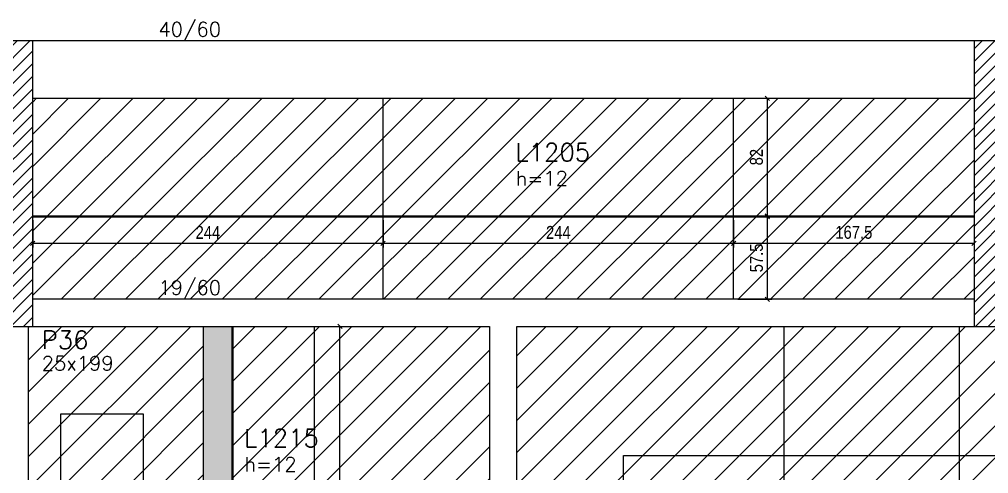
# Model space of a CAD drawing. Extents: x -3557 to 8661, y -614 to 3008.
# Drawn here: x -2554 to -1879, y 1629 to 1945 of the extents above; entities that cross this region are included whole.
import ezdxf

# ---------------------------------------------------------------- set-up
doc = ezdxf.new("R2010")
doc.units = 0
for name, color, linetype in [('COTA', 241, 'Continuous'), ('F-LAJES-DIM', 2, 'Continuous'), ('F-LAJES-NOME', 4, 'Continuous'), ('F-PILARES-DIM', 172, 'Continuous'), ('F-PILARES-HACH', 174, 'Continuous'), ('F-PILARES-NOME', 170, 'Continuous'), ('F-PILARES-S', 170, 'Continuous'), ('F-VIGAS', 3, 'Continuous'), ('F-VIGAS-DIM', 2, 'Continuous'), ('Painéis', 200, 'Continuous')]:
    doc.layers.add(name, color=color, linetype=linetype)
doc.layers.add('Hachura', color=251, linetype='Continuous', lineweight=9)
doc.styles.add('COTA TECNICA-50', font='techl___.ttf', dxfattribs={"height": 9})
doc.styles.add('MCP', font='romans.shx')
doc.dimstyles.new('COTA PAINEL-50', dxfattribs={"dimtxt": 9, "dimasz": 3, "dimexe": 3, "dimexo": 3, "dimgap": 3, "dimtad": 1, "dimdec": 1, "dimzin": 12, "dimdsep": 46, "dimtxsty": 'COTA TECNICA-50', "dimblk1": 'OBLIQUE', "dimblk2": 'OBLIQUE', "dimsah": 1, "dimcen": 0.9, "dimclrd": 4, "dimclre": 4, "dimclrt": 240, "dimadec": 1, "dimazin": 3, "dimtfac": 1, "dimtdec": 1, "dimtmove": 0, "dimatfit": 3, "dimfxl": 1, "dimtolj": 1, "dimtzin": 12, "dimarcsym": 0})
pattern_1 = [(45, (-2007.842, 515.9404), (-4.419417, 4.419417), [])]

# ---------------------------------------------------------------- blocks, each defined once
blk = doc.blocks.new('_Oblique')
at = {"color": 0, "linetype": 'ByBlock', "lineweight": -2}
blk.add_line((-0.5, -0.5), (0.5, 0.5), dxfattribs=at)
blk = doc.blocks.new('*D100')
at = {"layer": 'COTA', "color": 4, "lineweight": -2, "transparency": 16777216}
for p, q in [((-2345.84, 1731.44), (-2327.87, 1731.44)), ((-2330.87, 1487.44), (-2330.87, 1731.44)), ((-2345.84, 1487.44), (-2327.87, 1487.44))]:
    blk.add_line(p, q, dxfattribs=at)
at = {"layer": 'Defpoints', "color": 0, "transparency": 16777216}
for p in [(-2348.84, 1731.44), (-2330.87, 1731.44), (-2348.84, 1487.44)]:
    blk.add_point(p, dxfattribs=at)
at = {"layer": 'COTA', "color": 4, "lineweight": -2, "transparency": 16777216, "xscale": 3, "yscale": 3, "zscale": 3}
for p, rotation in [((-2330.87, 1731.44), 90), ((-2330.87, 1487.44), 270)]:
    blk.add_blockref('_Oblique', p, dxfattribs=dict(at, rotation=rotation))
at = {"layer": 'COTA', "color": 240, "transparency": 16777216, "insert": (-2338.44, 1609.44), "char_height": 9, "attachment_point": 5, "rotation": 90, "style": 'COTA TECNICA-50'}
blk.add_mtext('\\A1;244', dxfattribs=at)
blk = doc.blocks.new('*D326')
at = {"layer": 'COTA', "color": 4, "lineweight": -2, "transparency": 16777216}
for p, q in [((-2544.84, 1805.44), (-2544.84, 1786.4)), ((-2300.84, 1805.44), (-2300.84, 1786.4)), ((-2544.84, 1789.4), (-2300.84, 1789.4))]:
    blk.add_line(p, q, dxfattribs=at)
at = {"layer": 'Defpoints', "color": 0, "transparency": 16777216}
for p in [(-2544.84, 1808.44), (-2300.84, 1808.44), (-2300.84, 1789.4)]:
    blk.add_point(p, dxfattribs=at)
at = {"layer": 'COTA', "color": 4, "lineweight": -2, "transparency": 16777216, "xscale": 3, "yscale": 3, "zscale": 3, "rotation": 180}
blk.add_blockref('_Oblique', (-2544.84, 1789.4), dxfattribs=at)
at = {"layer": 'COTA', "color": 4, "lineweight": -2, "transparency": 16777216, "xscale": 3, "yscale": 3, "zscale": 3}
blk.add_blockref('_Oblique', (-2300.84, 1789.4), dxfattribs=at)
at = {"layer": 'COTA', "color": 240, "transparency": 16777216, "insert": (-2422.84, 1796.96), "char_height": 9, "attachment_point": 5, "style": 'COTA TECNICA-50'}
blk.add_mtext('\\A1;244', dxfattribs=at)
blk = doc.blocks.new('*D327')
at = {"layer": 'COTA', "color": 4, "lineweight": -2, "transparency": 16777216}
for p, q in [((-2300.84, 1805.44), (-2300.84, 1786.4)), ((-2056.84, 1805.44), (-2056.84, 1786.4)), ((-2300.84, 1789.4), (-2056.84, 1789.4))]:
    blk.add_line(p, q, dxfattribs=at)
at = {"layer": 'Defpoints', "color": 0, "transparency": 16777216}
for p in [(-2300.84, 1808.44), (-2056.84, 1808.44), (-2056.84, 1789.4)]:
    blk.add_point(p, dxfattribs=at)
at = {"layer": 'COTA', "color": 4, "lineweight": -2, "transparency": 16777216, "xscale": 3, "yscale": 3, "zscale": 3, "rotation": 180}
blk.add_blockref('_Oblique', (-2300.84, 1789.4), dxfattribs=at)
at = {"layer": 'COTA', "color": 4, "lineweight": -2, "transparency": 16777216, "xscale": 3, "yscale": 3, "zscale": 3}
blk.add_blockref('_Oblique', (-2056.84, 1789.4), dxfattribs=at)
at = {"layer": 'COTA', "color": 240, "transparency": 16777216, "insert": (-2178.84, 1796.96), "char_height": 9, "attachment_point": 5, "style": 'COTA TECNICA-50'}
blk.add_mtext('\\A1;244', dxfattribs=at)
blk = doc.blocks.new('*D328')
at = {"layer": 'COTA', "color": 4, "lineweight": -2, "transparency": 16777216}
for p, q in [((-2056.84, 1805.44), (-2056.84, 1786.4)), ((-1889.34, 1804.94), (-1889.34, 1786.4)), ((-2056.84, 1789.4), (-1889.34, 1789.4))]:
    blk.add_line(p, q, dxfattribs=at)
at = {"layer": 'Defpoints', "color": 0, "transparency": 16777216}
for p in [(-2056.84, 1808.44), (-1889.34, 1807.94), (-1889.34, 1789.4)]:
    blk.add_point(p, dxfattribs=at)
at = {"layer": 'COTA', "color": 4, "lineweight": -2, "transparency": 16777216, "xscale": 3, "yscale": 3, "zscale": 3, "rotation": 180}
blk.add_blockref('_Oblique', (-2056.84, 1789.4), dxfattribs=at)
at = {"layer": 'COTA', "color": 4, "lineweight": -2, "transparency": 16777216, "xscale": 3, "yscale": 3, "zscale": 3}
blk.add_blockref('_Oblique', (-1889.34, 1789.4), dxfattribs=at)
at = {"layer": 'COTA', "color": 240, "transparency": 16777216, "insert": (-1973.09, 1797), "char_height": 9, "attachment_point": 5, "style": 'COTA TECNICA-50'}
blk.add_mtext('\\A1;167.5', dxfattribs=at)
blk = doc.blocks.new('*D329')
at = {"layer": 'COTA', "color": 4, "lineweight": -2, "transparency": 16777216}
for p, q in [((-2053.84, 1807.94), (-2030.28, 1807.94)), ((-2033.28, 1750.44), (-2033.28, 1807.94)), ((-2053.84, 1750.44), (-2030.28, 1750.44))]:
    blk.add_line(p, q, dxfattribs=at)
at = {"layer": 'Defpoints', "color": 0, "transparency": 16777216}
for p in [(-2056.84, 1807.94), (-2033.28, 1807.94), (-2056.84, 1750.44)]:
    blk.add_point(p, dxfattribs=at)
at = {"layer": 'COTA', "color": 4, "lineweight": -2, "transparency": 16777216, "xscale": 3, "yscale": 3, "zscale": 3}
for p, rotation in [((-2033.28, 1807.94), 90), ((-2033.28, 1750.44), 270)]:
    blk.add_blockref('_Oblique', p, dxfattribs=dict(at, rotation=rotation))
at = {"layer": 'COTA', "color": 240, "transparency": 16777216, "insert": (-2040.88, 1779.19), "char_height": 9, "attachment_point": 5, "rotation": 90, "style": 'COTA TECNICA-50'}
blk.add_mtext('\\A1;57.5', dxfattribs=at)
blk = doc.blocks.new('*D330')
at = {"layer": 'COTA', "color": 4, "lineweight": -2, "transparency": 16777216}
for p, q in [((-2053.84, 1890.44), (-2030.28, 1890.44)), ((-2033.28, 1808.44), (-2033.28, 1890.44)), ((-2053.84, 1808.44), (-2030.28, 1808.44))]:
    blk.add_line(p, q, dxfattribs=at)
at = {"layer": 'Defpoints', "color": 0, "transparency": 16777216}
for p in [(-2056.84, 1890.44), (-2033.28, 1890.44), (-2056.84, 1808.44)]:
    blk.add_point(p, dxfattribs=at)
at = {"layer": 'COTA', "color": 4, "lineweight": -2, "transparency": 16777216, "xscale": 3, "yscale": 3, "zscale": 3}
for p, rotation in [((-2033.28, 1890.44), 90), ((-2033.28, 1808.44), 270)]:
    blk.add_blockref('_Oblique', p, dxfattribs=dict(at, rotation=rotation))
at = {"layer": 'COTA', "color": 240, "transparency": 16777216, "insert": (-2040.87, 1849.44), "char_height": 9, "attachment_point": 5, "rotation": 90, "style": 'COTA TECNICA-50'}
blk.add_mtext('\\A1;82', dxfattribs=at)

msp = doc.modelspace()

# ---------------------------------------------------------------- hatches: boundary and pattern name
at = {"layer": 'F-PILARES-HACH', "linetype": 'Continuous'}
h = msp.add_hatch(dxfattribs=at)
h.set_pattern_fill('ANSI31', color=256, scale=50, style=0)
h.set_pattern_definition(pattern_1)
h.paths.add_polyline_path([(-2569.84, 1731.44), (-2544.84, 1731.44), (-2544.84, 1930.44), (-2569.84, 1930.44)], flags=16)
h = msp.add_hatch(dxfattribs=at)
h.set_pattern_fill('ANSI31', color=256, scale=50, style=0)
h.set_pattern_definition(pattern_1)
h.paths.add_polyline_path([(-1889.34, 1731.44), (-1865.34, 1731.44), (-1865.34, 1930.44), (-1889.34, 1930.44)], flags=16)
at = {"layer": 'Hachura', "linetype": 'ByBlock'}
h = msp.add_hatch(dxfattribs=at)
h.set_pattern_fill('ANSI31', color=256, scale=5)
h.set_pattern_definition([(45, (-5980.992, -425.763), (-11.22532, 11.22532), [])])
h.paths.add_polyline_path([(-2544.84, 1890.44), (-2544.84, 1808.44), (-2300.84, 1808.44), (-2300.84, 1890.44)])
h.paths.add_polyline_path([(-2300.84, 1807.94), (-2544.84, 1807.94), (-2544.84, 1750.44), (-2300.84, 1750.44)])
h.paths.add_polyline_path([(-2056.84, 1750.44), (-2056.84, 1807.94), (-2300.84, 1807.94), (-2300.84, 1750.44), (-2217.34, 1750.44)])
h.paths.add_polyline_path([(-2056.84, 1808.44), (-2056.84, 1890.44), (-2300.84, 1890.44), (-2300.84, 1808.44)])
h.paths.add_polyline_path([(-1889.34, 1808.44), (-1889.34, 1890.44), (-2056.84, 1890.44), (-2056.84, 1808.44)])
h.paths.add_polyline_path([(-1889.34, 1750.44), (-1889.34, 1807.94), (-2056.84, 1807.94), (-2056.84, 1750.44)])
h = msp.add_hatch(dxfattribs=at)
h.set_pattern_fill('ANSI31', color=256, scale=5)
h.set_pattern_definition([(45, (-6159.39, -39.917), (-11.22532, 11.22532), [])])
h.paths.add_polyline_path([(-2425.84, 1487.44), (-2425.84, 1731.44), (-2544.84, 1731.44), (-2547.84, 1731.44), (-2547.84, 1487.44)])
h.paths.add_polyline_path([(-2547.84, 1360.44), (-2544.84, 1360.44), (-2544.84, 1243.44), (-2425.84, 1243.44), (-2425.84, 1487.44), (-2547.84, 1487.44)])
h.paths.add_polyline_path([(-2405.34, 1243.44), (-2348.84, 1243.44), (-2348.84, 1487.44), (-2405.34, 1487.44)])
h.paths.add_polyline_path([(-2405.34, 1487.44), (-2348.84, 1487.44), (-2348.84, 1731.44), (-2405.34, 1731.44)])
h.paths.add_polyline_path([(-2348.84, 1487.44), (-2226.84, 1487.44), (-2226.84, 1731.44), (-2348.84, 1731.44)])
h.paths.add_polyline_path([(-2348.84, 1243.44), (-2226.84, 1243.44), (-2226.84, 1399.44), (-2226.84, 1487.44), (-2348.84, 1487.44)])
h = msp.add_hatch(color=256, dxfattribs=at)
h.dxf.hatch_style = 1
h.paths.add_polyline_path([(-2405.84, 1731.44), (-2425.84, 1731.44), (-2425.84, 1487.44), (-2405.84, 1487.44)])
h.paths.add_polyline_path([(-2405.84, 1487.44), (-2425.84, 1487.44), (-2425.84, 1243.44), (-2405.84, 1243.44)])
h = msp.add_hatch(dxfattribs=at)
h.set_pattern_fill('ANSI31', color=256, scale=5)
h.set_pattern_definition([(45, (-5954.732, 6.996), (-11.22532, 11.22532), [])])
h.paths.add_polyline_path([(-1899.84, 1731.44), (-2021.84, 1731.44), (-2021.84, 1609.44), (-1899.84, 1609.44)])
h.paths.add_polyline_path([(-1899.84, 1521.44), (-2021.84, 1521.44), (-2021.84, 1399.44), (-1899.84, 1399.44)])
h.paths.add_polyline_path([(-1899.84, 1521.44), (-1899.84, 1399.44), (-1803.84, 1399.44), (-1655.84, 1399.44), (-1655.84, 1521.44)])
h.paths.add_polyline_path([(-1655.84, 1609.44), (-1655.84, 1731.44), (-1742.34, 1731.44), (-1865.34, 1731.44), (-1889.34, 1731.44), (-1899.84, 1731.44), (-1899.84, 1609.44)])
h.paths.add_polyline_path([(-1411.84, 1609.44), (-1411.84, 1731.44), (-1417.84, 1731.44), (-1655.84, 1731.44), (-1655.84, 1609.44)])
h.paths.add_polyline_path([(-1411.84, 1399.44), (-1411.84, 1521.44), (-1655.84, 1521.44), (-1655.84, 1399.44)])
h.paths.add_polyline_path([(-2207.84, 1521.44), (-2207.84, 1399.44), (-2041.84, 1399.44), (-2021.84, 1399.44), (-2021.84, 1521.44)])
h.paths.add_polyline_path([(-2021.84, 1609.44), (-2021.84, 1731.44), (-2207.84, 1731.44), (-2207.84, 1609.44)])

# ---------------------------------------------------------------- linework, layer by layer
at = {"layer": 'COTA'}
for points in [[(-2525.33, 1670.58), (-2468.01, 1670.58), (-2468.01, 1567.08), (-2525.33, 1567.08)], [(-2133.37, 1641.57), (-1548.36, 1641.57), (-1548.36, 1244.1), (-2133.37, 1244.1)]]:
    msp.add_lwpolyline(points, close=True, dxfattribs=at)
at = {"layer": 'F-PILARES-S', "linetype": 'Continuous'}
for points in [[(-2569.84, 1731.44), (-2544.84, 1731.44), (-2544.84, 1930.44), (-2569.84, 1930.44), (-2569.84, 1731.44)], [(-1889.34, 1731.44), (-1865.34, 1731.44), (-1865.34, 1930.44), (-1889.34, 1930.44), (-1889.34, 1731.44)]]:
    msp.add_lwpolyline(points, dxfattribs=at)
at = {"layer": 'F-VIGAS'}
for points in [[(-1889.34, 1930.44), (-2544.84, 1930.44)], [(-2544.84, 1890.44), (-1889.34, 1890.44)], [(-2217.34, 1750.44), (-2544.84, 1750.44)], [(-1889.34, 1750.44), (-2217.34, 1750.44)], [(-2547.84, 1360.44), (-2547.84, 1731.44)], [(-2544.84, 1731.44), (-2226.84, 1731.44)], [(-2226.84, 1731.44), (-2226.84, 1399.44)], [(-2207.84, 1399.44), (-2207.84, 1731.44)], [(-2207.84, 1731.44), (-1889.34, 1731.44)]]:
    msp.add_lwpolyline(points, dxfattribs=at)
at = {"layer": 'Painéis'}
for p, q in [((-2300.84, 1750.44), (-2300.84, 1890.44)), ((-2056.84, 1750.44), (-2056.84, 1890.44))]:
    msp.add_line(p, q, dxfattribs=at)
for points in [[(-2544.84, 1808.44), (-1889.34, 1808.44)], [(-2544.84, 1807.94), (-1889.34, 1807.94)], [(-2425.84, 1243.44), (-2425.84, 1731.44)], [(-2405.84, 1180.44), (-2405.84, 1731.44)], [(-2405.34, 1180.44), (-2405.34, 1731.44)], [(-2348.84, 1731.44), (-2348.84, 1243.44)], [(-2021.84, 1731.44), (-2021.84, 1399.44)], [(-1899.84, 1731.44), (-1899.84, 1399.44)]]:
    msp.add_lwpolyline(points, dxfattribs=at)

# ---------------------------------------------------------------- texts
at = {"layer": 'F-LAJES-DIM', "linetype": 'Continuous', "style": 'MCP'}
for p in [(-2208.64, 1829.62), (-2397.53, 1630.38)]:
    msp.add_text('h=12', height=10, dxfattribs=at).set_placement(p)
at = {"layer": 'F-LAJES-NOME', "linetype": 'Continuous', "style": 'MCP'}
for s, p in [('L1205', (-2208.64, 1846.62)), ('L1215', (-2397.53, 1647.38))]:
    msp.add_text(s, height=12.5, dxfattribs=at).set_placement(p)
at = {"layer": 'F-PILARES-DIM', "linetype": 'Continuous', "style": 'MCP'}
msp.add_text('25x199', height=10, dxfattribs=at).set_placement((-2538.59, 1700.82))
at = {"layer": 'F-PILARES-NOME', "linetype": 'Continuous', "style": 'MCP'}
msp.add_text('P36', height=12.5, dxfattribs=at).set_placement((-2538.59, 1715.82))
at = {"layer": 'F-VIGAS-DIM', "linetype": 'Continuous', "style": 'MCP'}
for s, p in [('40/60', (-2457.34, 1933.57)), ('19/60', (-2457.34, 1753.57))]:
    msp.add_text(s, height=10, dxfattribs=at).set_placement(p)

# ---------------------------------------------------------------- dimensions: what is measured, and where the dimension line sits
at = {"layer": 'COTA'}
for base, p1, p2, picture, middle in [((-2033.28, 1890.44), (-2056.84, 1808.44), (-2056.84, 1890.44), '*D330', (-2040.87, 1849.44)), ((-2033.28, 1807.94), (-2056.84, 1750.44), (-2056.84, 1807.94), '*D329', (-2040.88, 1779.19))]:
    dim = msp.add_linear_dim(base=base, p1=p1, p2=p2, angle=90, dimstyle='COTA PAINEL-50', dxfattribs=at)
    dim.commit()
    dim.dimension.update_dxf_attribs({"geometry": picture, "text_midpoint": middle})
dim = msp.add_linear_dim(base=(-2300.84, 1789.4), p1=(-2544.84, 1808.44), p2=(-2300.84, 1808.44), dimstyle='COTA PAINEL-50', dxfattribs=at)
dim.commit()
dim.dimension.update_dxf_attribs({"geometry": '*D326', "text_midpoint": (-2422.84, 1796.96)})
for base, p1, p2, picture, middle in [((-2056.84, 1789.4), (-2300.84, 1808.44), (-2056.84, 1808.44), '*D327', (-2178.84, 1796.96)), ((-1889.34, 1789.4), (-2056.84, 1808.44), (-1889.34, 1807.94), '*D328', (-1973.09, 1797))]:
    dim = msp.add_linear_dim(base=base, p1=p1, p2=p2, dimstyle='COTA PAINEL-50', override={"dimtmove": 1}, dxfattribs=at)
    dim.commit()
    dim.dimension.update_dxf_attribs({"geometry": picture, "text_midpoint": middle})
dim = msp.add_linear_dim(base=(-2330.87, 1731.44), p1=(-2348.84, 1487.44), p2=(-2348.84, 1731.44), angle=90, dimstyle='COTA PAINEL-50', override={"dimtmove": 1}, dxfattribs=at)
dim.commit()
dim.dimension.update_dxf_attribs({"geometry": '*D100', "text_midpoint": (-2338.44, 1609.44)})

doc.saveas('drawing.dxf')
